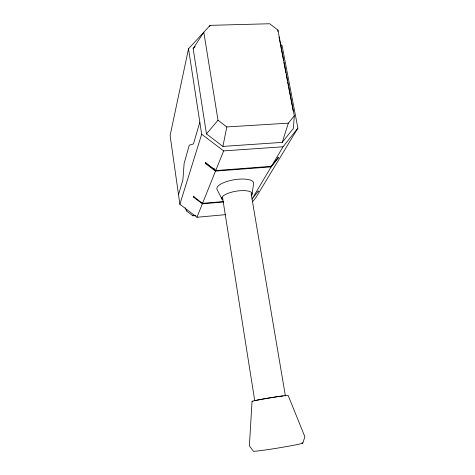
<?xml version="1.0" encoding="UTF-8"?>
<svg xmlns="http://www.w3.org/2000/svg" width="475" height="475" viewBox="0 0 475 475"><rect width="100%" height="100%" fill="white"/><g stroke="black" fill="none" stroke-linecap="round" stroke-linejoin="round"><path stroke-width="0.71" d="M277.893 31.451L277.911 30.026L269.616 23.75L210.122 25.347L188.51 48.794L170.115 135.535L179.871 204.268L196.941 217.265L225.471 214.664M252.047 401.375L249.381 445.805L253.306 451.09A25.116 0.914 -9.3 0 0 280.832 447.563A25.116 0.914 -9.3 0 0 301.892 442.943M294.304 115.758L293.396 128.422L282.233 142.381L222.912 146.413L206.471 133.926L193.159 48.634L203.799 32.181L218.007 120.252L226.812 126.938L288.337 123.162L294.304 115.758L277.911 30.026M252.029 194.364L253.561 183.914A18.626 6.24 -9.3 0 0 234.335 179.722A18.626 6.24 -9.3 0 0 217.247 189.81L222.045 199.233M222.912 146.413L226.812 126.938M178.511 194.697L182.905 179.77L184.116 163.477L189.276 145.172L193.444 143.972L199.833 122.253M179.871 204.268L201.679 134.229L188.51 48.794M282.233 142.381L288.337 123.162M302.836 443.027L304.885 436.757L288.135 395.432A18.293 0.6 -9.3 0 0 267.205 398.258A18.293 0.6 -9.3 0 0 252.914 401.387M193.444 197.054L193.901 196.24L193.444 197.054L202.344 203.828L223.725 201.976M205.568 163.02L205.895 162.628L205.746 163.044L215.65 170.572L271.468 166.297L278.528 157.397L271.124 166.873L215.507 171.107L205.42 163.436L205.633 162.842L215.745 170.525L223.636 150.902L283.041 146.781L297.89 128.137L282.067 45.57L280.303 44.24M202.653 202.902L202.475 203.353L223.683 201.519M215.65 170.572L215.888 169.991M196.941 217.265L202.344 203.828M215.507 171.107L202.522 203.377L193.61 196.591M209.481 26.648L210.122 25.347M270.821 166.393L271.16 165.811M271.124 166.873L252.011 199.096L258.364 191.045L258.091 191.508M271.468 166.297L283.041 146.781M297.89 128.137L255.793 197.725L252.676 201.685M205.42 163.436L205.746 163.044M206.471 133.926L218.007 120.252M193.159 48.634L195.136 46.491M185.179 207.759L186.473 210.942L192.844 215.792L194.032 215.086M272.965 397.421L270.162 397.866A15.521 0.511 -9.3 0 0 262.348 399.214M273.665 397.308L274.212 397.219A15.521 0.511 -9.3 0 1 283.017 396.002M192.844 215.792L195.771 215.525M277.744 157.664L278.178 157.991M201.679 134.229L223.636 150.902M213.548 168.215L214.718 169.106M279.027 36.949L279.3 38.392M279.579 39.841L283.171 58.639M283.308 59.357L283.587 60.806M283.86 62.249L285.932 73.091M286.199 74.48L287.393 80.726M287.66 82.116L288.319 85.589M288.586 86.978L290.213 95.475M290.48 96.894L292.107 105.397M292.38 106.81L293.188 111.061M251.138 193.663L285.392 395.901A15.521 0.511 -9.3 0 0 284.976 395.835M222.549 197.493L254.76 400.906M186.265 209.475L186.473 210.942M255.223 400.698A15.521 0.511 -9.3 0 1 256.708 400.33M257.23 400.217A15.521 0.511 -9.3 0 1 259.136 399.819M259.718 399.707A15.521 0.511 -9.3 0 1 261.654 399.338M222.787 199.957A15.366 4.928 -9.3 0 1 236.853 191.087A15.366 4.928 -9.3 0 1 251.115 195.759"/></g></svg>
